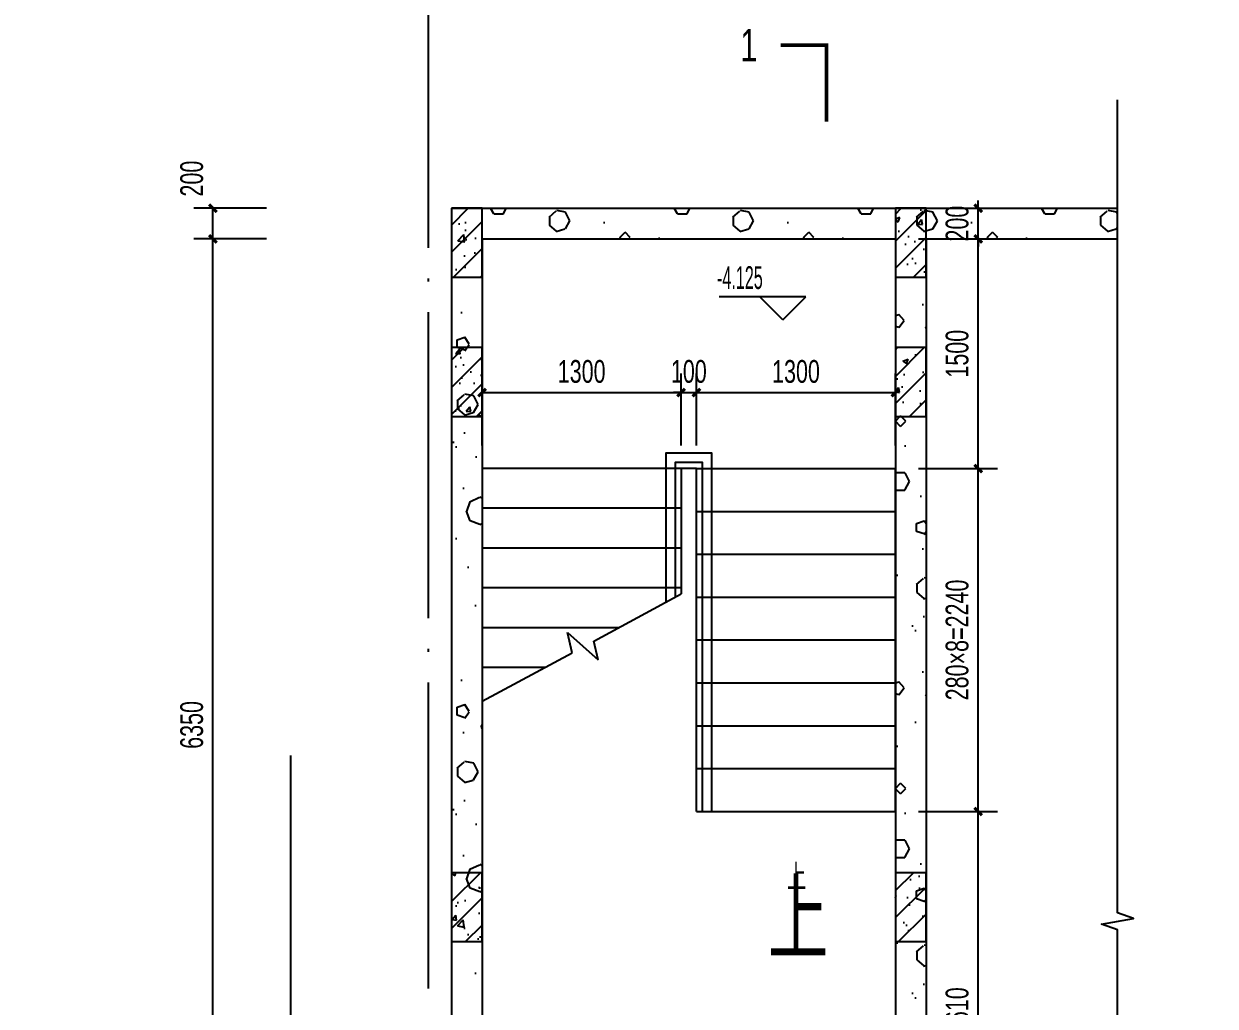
# Model space of a CAD drawing. Extents: x -26219 to 315419, y -160410 to -120810.
# Drawn here: x 247967 to 255749, y -133882 to -127465 of the extents above; entities that cross this region are included whole.
import ezdxf
from ezdxf.xclip import XClip

# ---------------------------------------------------------------- set-up
doc = ezdxf.new("R2010")
doc.units = 0
doc.header["$LTSCALE"] = 1000
doc.header["$MEASUREMENT"] = 0
doc.header["$XCLIPFRAME"] = 0
doc.linetypes.add('104-14# 核心筒$2$DOTE', pattern=[2.42, 2, -0.2, 0.02, -0.2])
doc.linetypes.add('104-14# 核心筒$3$DOTE', pattern=[2.42, 2, -0.2, 0.02, -0.2])
for name, color, linetype in [('01-标注_尺寸', 124, 'Continuous'), ('01-标注_标高', 200, 'Continuous'), ('01-标注_符号', 200, 'Continuous'), ('02-TEXT_标注', 130, 'Continuous'), ('05-填充_天正', 26, 'Continuous'), ('104-13#14# B1核心筒$0$05-填充_天正', 26, 'Continuous'), ('104-13#14# B1核心筒$0$104-13#14# B1核心筒$0$A-E_栏杆', 232, 'Continuous'), ('104-13#14# B1核心筒$0$A_STR-砌块墙', 121, 'Continuous'), ('104-13#14# B1核心筒$0$PUB_TEXT', 7, 'Continuous'), ('104-13#14# B1核心筒$1$A-E_电梯', 171, 'Continuous'), ('104-14# 核心筒$2$A_AXIS-轴线', 36, '104-14# 核心筒$2$DOTE'), ('104-14# 核心筒$3$A_AXIS-轴线', 36, '104-14# 核心筒$3$DOTE'), ('A_STR-砼柱', 51, 'Continuous')]:
    doc.layers.add(name, color=color, linetype=linetype)
doc.styles.add('104-13#14# B1核心筒$0$_TCH_DIM', font='ROS1', dxfattribs={"width": 0.8, "bigfont": 'JD'})
doc.styles.add('_TCH_DIM', font='ros.shx', dxfattribs={"width": 0.75, "bigfont": 'jd.shx'})
doc.styles.add('_TCH_DIM_T3', font='ros.shx', dxfattribs={"width": 0.705882, "bigfont": 'jd.shx'})
doc.styles.add('_TCH_LABEL', font='ros.shx', dxfattribs={"bigfont": 'jd.shx'})
doc.dimstyles.new('_TCH_ARCH&&50', dxfattribs={"dimtxt": 148.75, "dimasz": 50, "dimexe": 125, "dimexo": 150, "dimgap": 63.125, "dimtad": 1, "dimdec": 0, "dimzin": 0, "dimdsep": 46, "dimtxsty": '_TCH_DIM_T3', "dimblk": 'ARCHTICK', "dimcen": 0.09, "dimclrt": 7, "dimazin": 2, "dimtfac": 1, "dimtdec": 0, "dimtix": 1, "dimtmove": 2, "dimatfit": 3, "dimfxl": 0, "dimtolj": 1, "dimtzin": 0, "dimarcsym": 0})
pattern_1 = [(0, (354, -366), (600, 1200), [0, -1200]), (0, (-348, -528), (600, 1200), [0, -1200]), (0, (42, -540), (600, 1200), [0, -1200]), (0, (468, -186), (600, 1200), [0, -1200]), (0, (-30, -600), (600, 1200), [0, -1200]), (0, (588, 570), (600, 1200), [0, -1200]), (0, (222, 474), (600, 1200), [0, -1200]), (0, (414, 324), (600, 1200), [0, -1200]), (0, (-564, 300), (600, 1200), [0, -1200]), (0, (24, 246), (600, 1200), [0, -1200]), (0, (-204, -60), (600, 1200), [0, -1200]), (0, (-192, -510), (600, 1200), [0, -1200]), (0, (258, -558), (600, 1200), [0, -1200]), (0, (588, -30), (600, 1200), [0, -1200]), (0, (-534, -216), (600, 1200), [0, -1200]), (0, (-432, -12), (600, 1200), [0, -1200]), (0, (36, -96), (600, 1200), [0, -1200]), (0, (-132, -270), (600, 1200), [0, -1200]), (0, (-228, 126), (600, 1200), [0, -1200]), (0, (-78, 576), (600, 1200), [0, -1200]), (0, (-486, -468), (600, 1200), [0, -1200]), (0, (174, 330), (600, 1200), [0, -1200]), (0, (-384, 348), (600, 1200), [0, -1200]), (0, (-480, 504), (600, 1200), [0, -1200]), (130.601294, (514.286, 194.286), (-2999.999967, 3600.000016), [52.683, -22074.222]), (18.43495, (428.57, 217.14), (2999.99999, 1200), [54.2105, -7535.256]), (90, (428.6, 165.7), (600, 1200), [51.4286, -2348.571]), (161.56505, (480, 148.57), (-3000.00002, 1199.99991), [54.2105, -7535.256]), (53.1301, (480, 148.57), (600, 1200), [57.143, -5942.857]), (135, (525.7, -462.86), (-600.0001, 1199.9999), [48.487, -3345.625]), (45, (457.14, -462.86), (600, 1200), [48.487, -3345.625]), (135, (491.43, -497.14), (-600.0001, 1199.9999), [48.487, -3345.625]), (45, (491.43, -497.14), (600, 1200), [48.487, -3345.625]), (116.56505, (-51.4, 342.9), (-0.0001, 2400), [63.888, -1277.753]), (180, (-80, 400), (-600, 1200), [68.5714, -1131.4285]), (63.43495, (-177.1, 342.9), (5e-06, 2400), [63.888, -1277.753]), (116.56505, (-148.6, 285.7), (-0.0001, 2400), [63.888, -1277.753]), (0, (-148.6, 285.7), (600, 1200), [68.5714, -1131.4285]), (63.43495, (-80, 285.7), (5e-06, 2400), [63.888, -1277.753]), (107.102728, (400, -62.857), (-1799.999931, 6000.00001), [77.723, -32565.805]), (143.972626, (377.14, 11.43), (-11399.999855, 8399.99999), [77.723, -16244.04]), (180, (314.3, 57.1), (-600, 1200), [74.286, -1125.714]), (36.027373, (177.14, 11.43), (11399.999916, 8399.99991), [77.723, -16244.04]), (71.56505, (154.29, -57.14), (1800, 5999.99999), [72.281, -7517.1856]), (107.102728, (177.143, -131.43), (-1799.999931, 6000.00001), [77.723, -32565.805]), (143.972626, (240, -177.14), (-11399.999855, 8399.99999), [77.723, -16244.04]), (0, (240, -177.1), (600, 1200), [74.286, -1125.714]), (36.027373, (314.29, -177.14), (11399.999916, 8399.99991), [77.723, -16244.04]), (71.56505, (377.14, -131.43), (1800, 5999.99999), [72.281, -7517.1856]), (150.25512, (411.43, 497.14), (-1800, 1199.99999), [46.07, -9628.639]), (90, (371.4, 474.3), (600, 1200), [45.714, -2354.2855]), (29.74488, (371.43, 474.29), (1800, 1200), [46.07, -9628.639]), (116.56505, (131.4, -354.3), (-0.0001, 2400), [63.888, -1277.753]), (168.69007, (102.86, -297.14), (-5400.000004, 1199.99997), [58.2745, -12179.371]), (41.185925, (0, -325.714), (14999.999909, 13199.999885), [60.744, -25451.604]), (90, (0, -382.86), (600, 1200), [57.143, -2342.857]), (138.814074, (45.714, -422.857), (-14999.999733, 13200.000084), [60.744, -25451.604]), (16.699244, (45.714, -422.857), (19799.999851, 5999.999937), [59.659, -24997.075]), (60.945396, (102.86, -405.714), (599.999998, 1199.99999), [58.832, -24650.679]), (109.983106, (-371.43, 148.57), (-3000.000011, 8399.999978), [66.884, -28024.395]), (155.556045, (-394.286, 211.43), (-7800.00003, 3599.999925), [69.046, -28930.263]), (24.443955, (-520, 211.43), (7800.000004, 3599.999983), [69.046, -28930.263]), (70.016893, (-542.857, 148.57), (3000.000009, 8399.999979), [66.884, -28024.395]), (109.983106, (-520, 85.714), (-3000.000011, 8399.999978), [66.884, -28024.395]), (160.01689, (-457.14, 62.86), (-3000, 1199.999945), [66.884, -13978.755]), (19.983107, (-457.14, 62.86), (2999.999984, 1200), [66.884, -13978.755]), (70.016893, (-394.286, 85.714), (3000.000009, 8399.999979), [66.884, -28024.395]), (122.00538, (74.29, 40), (-600.00008, 1199.99994), [53.9085, -11266.868]), (18.43495, (-5.71, 68.57), (2999.99999, 1200), [54.2105, -7535.256]), (90, (-5.7, 17.14), (600, 1200), [51.4286, -2348.571]), (161.56505, (45.71, 0), (-3000.00002, 1199.99991), [54.2105, -7535.256]), (54.46232, (45.714, 0), (4199.999994, 5999.99999), [49.156, -20596.423]), (116.56505, (-274.3, -251.4), (-0.0001, 2400), [63.888, -1277.753]), (180, (-302.9, -194.3), (-600, 1200), [62.857, -1137.143]), (59.036243, (-400, -251.43), (600, 1199.999994), [66.6395, -13927.644]), (120.963756, (-365.71, -308.57), (-600.00008, 1199.999945), [66.6395, -13927.644]), (0, (-365.7, -308.6), (600, 1200), [62.857, -1137.143]), (63.43495, (-302.9, -308.6), (5e-06, 2400), [63.888, -1277.753])]
pattern_2 = [(45, (0, 0), (-88.38835, 88.38835), []), (50, (0, 0), (358.6301, -31.37607), [37.5, -412.5]), (355, (0, 0), (-69.37567, 376.09607), [30, -330]), (100.4514, (29.9, -2.6), (289.2547, 344.71977), [31.8701, -350.57106]), (46.1842, (0, 100), (533.6205, -82.7595), [56.25, -618.75]), (96.6356, (44.47, 93.1), (467.3314, 487.0589), [47.8051, -525.8565]), (351.1842, (0, 100), (467.331, 487.0593), [45, -495]), (21, (50, 75), (298.45353, -201.30945), [37.5, -412.5]), (326, (50, 75), (121.65767, 362.575), [30, -330]), (71.4514, (74.87, 58.22), (420.1113, 161.26525), [31.8701, -350.57106]), (37.5, (0, 0), (6.07993, 166.446927), [0, -326, 0, -335, 0, -331.25]), (7.5, (0, 0), (131.53477, 197.20586), [0, -191, 0, -318.5, 0, -126.25]), (327.5, (-111.5, 0), (266.91122, -11.277436), [0, -125, 0, -390, 0, -517.5]), (317.5, (-161.5, 0), (291.59308, 50.0525), [0, -162.5, 0, -259, 0, -367.5])]

# ---------------------------------------------------------------- blocks, each defined once
blk = doc.blocks.new('104-13#14# B1核心筒')
at = {"layer": '104-13#14# B1核心筒$0$05-填充_天正'}
h = blk.add_hatch(dxfattribs=at)
h.set_pattern_fill('加气混凝土', color=256, scale=100, style=0)
h.set_pattern_definition(pattern_1)
h.paths.add_polyline_path([(167650, 2799.9), (167850, 2799.9), (167850, 7950), (167650, 8150)])
h = blk.add_hatch(dxfattribs=at)
h.set_pattern_fill('加气混凝土', color=256, scale=100, style=0)
h.set_pattern_definition(pattern_1)
h.paths.add_polyline_path([(167650, 8150), (167850, 7950), (170550, 7950), (170650, 8016.7), (170650, 8150)])
h = blk.add_hatch(dxfattribs=at)
h.set_pattern_fill('加气混凝土', color=256, scale=100, style=0)
h.set_pattern_definition(pattern_1)
h.paths.add_polyline_path([(170650, 8016.7), (170750, 7950), (180299.9, 7950), (180366.5, 8050), (180299.9, 8150), (170650, 8150)])
h = blk.add_hatch(dxfattribs=at)
h.set_pattern_fill('加气混凝土', color=256, scale=100, style=0)
h.set_pattern_definition(pattern_1)
h.paths.add_polyline_path([(170650, 8016.7), (170550, 7950), (170550, 1400), (170650, 1300), (170750, 1400), (170750, 7950)])
at = {"layer": '104-13#14# B1核心筒$0$104-13#14# B1核心筒$0$A-E_栏杆'}
for points in [[(169350, 4210), (169350, 6550), (169050, 6550), (169050, 5576.7)], [(169290, 4210), (169290, 6490), (169110, 6490), (169110, 5609.1)]]:
    blk.add_lwpolyline(points, dxfattribs=at)
at = {"layer": '104-13#14# B1核心筒$0$A_STR-砌块墙'}
for p, q in [((167650, 8150), (167650, 2799.9)), ((167650, 8150), (170650, 8150)), ((170650, 8150), (180299.9, 8150)), ((167850, 7950), (167850, 2799.9)), ((167850, 7950), (170550, 7950)), ((170550, 7950), (170550, 1400)), ((170750, 7950), (170750, 1400)), ((170750, 7950), (180299.9, 7950))]:
    blk.add_line(p, q, dxfattribs=at)
at = {"layer": '104-13#14# B1核心筒$1$A-E_电梯'}
for p, q in [((167850, 6450), (167850, 4929.3)), ((169150, 6450), (167850, 6450)), ((169150, 6450), (169150, 5630.7)), ((169250, 4210), (169250, 6450)), ((169250, 6450), (170550, 6450)), ((170550, 4210), (170550, 6450)), ((169150, 6190), (167850, 6190)), ((169250, 6170), (170550, 6170)), ((169150, 5930), (167850, 5930)), ((169250, 5890), (170550, 5890)), ((169150, 5670), (167850, 5670)), ((168579.1, 5322.7), (169150, 5630.7)), ((169250, 5610), (170550, 5610)), ((168741, 5410), (167850, 5410)), ((168438.5, 5246.8), (168407.3, 5378.2)), ((168407.3, 5378.2), (168608.3, 5199.4)), ((168608.3, 5199.4), (168579.1, 5322.7)), ((169250, 5330), (170550, 5330)), ((167850, 4929.3), (168438.5, 5246.8)), ((168259, 5150), (167850, 5150)), ((169250, 5050), (170550, 5050)), ((169250, 4770), (170550, 4770)), ((169250, 4490), (170550, 4490)), ((169250, 4210), (170550, 4210))]:
    blk.add_line(p, q, dxfattribs=at)
blk.add_lwpolyline([(169250, 4210), (169250, 6450), (169150, 6450), (169150, 5630.7)], dxfattribs=at)
at = {"layer": '104-13#14# B1核心筒$0$PUB_TEXT', "style": '104-13#14# B1核心筒$0$_TCH_DIM', "width": 0.8}
blk.add_text('上', height=520.9, dxfattribs=at).set_placement((169716, 3239.1))
blk = doc.blocks.new('104-14# 核心筒')
at = {"layer": '104-14# 核心筒$2$A_AXIS-轴线'}
for p, q in [((-9370.1, 105800), (120259.9, 105800)), ((104400, 54018.4), (104400, -8545.1))]:
    blk.add_line(p, q, dxfattribs=at)
blk = doc.blocks.new('_ArchTick')
at = {"color": 0, "linetype": 'ByBlock', "const_width": 0.4}
blk.add_lwpolyline([(-0.5, -0.5), (0.5, 0.5)], dxfattribs=at)
blk = doc.blocks.new('*D625')
at = {"layer": '01-标注_尺寸', "color": 0, "lineweight": -2, "transparency": 16777216}
for p, q in [((249553.2, -128869.8), (249076.7, -128869.8)), ((249201.7, -135219.9), (249201.7, -128869.8)), ((249553.2, -135219.9), (249076.7, -135219.9))]:
    blk.add_line(p, q, dxfattribs=at)
at = {"layer": 'Defpoints', "color": 0, "transparency": 16777216}
for p in [(249201.7, -128869.8), (249703.2, -128869.8), (249703.2, -135219.9)]:
    blk.add_point(p, dxfattribs=at)
at = {"layer": '01-标注_尺寸', "color": 0, "lineweight": -2, "transparency": 16777216, "xscale": 50, "yscale": 50, "zscale": 50}
for p, rotation in [((249201.7, -128869.8), 90), ((249201.7, -135219.9), 270)]:
    blk.add_blockref('_ArchTick', p, dxfattribs=dict(at, rotation=rotation))
at = {"layer": '01-标注_尺寸', "color": 7, "transparency": 16777216, "insert": (249064.2, -132044.8), "char_height": 148.75, "attachment_point": 5, "rotation": 90, "style": '_TCH_DIM_T3'}
blk.add_mtext('\\A1;6350', dxfattribs=at)
blk = doc.blocks.new('*D626')
at = {"layer": '01-标注_尺寸', "color": 0, "lineweight": -2, "transparency": 16777216}
for p, q in [((249553.2, -128669.8), (249076.7, -128669.8)), ((249201.7, -128869.8), (249201.7, -128669.8)), ((249553.2, -128869.8), (249076.7, -128869.8))]:
    blk.add_line(p, q, dxfattribs=at)
at = {"layer": 'Defpoints', "color": 0, "transparency": 16777216}
for p in [(249201.7, -128669.8), (249703.2, -128669.8), (249703.2, -128869.8)]:
    blk.add_point(p, dxfattribs=at)
at = {"layer": '01-标注_尺寸', "color": 0, "lineweight": -2, "transparency": 16777216, "xscale": 50, "yscale": 50, "zscale": 50}
for p, rotation in [((249201.7, -128669.8), 90), ((249201.7, -128869.8), 270)]:
    blk.add_blockref('_ArchTick', p, dxfattribs=dict(at, rotation=rotation))
at = {"layer": '01-标注_尺寸', "color": 7, "transparency": 16777216, "insert": (249064.2, -128475.8), "char_height": 148.75, "attachment_point": 5, "rotation": 90, "style": '_TCH_DIM_T3'}
blk.add_mtext('\\A1;200', dxfattribs=at)
blk = doc.blocks.new('*D633')
at = {"layer": '01-标注_尺寸', "color": 0, "lineweight": -2, "transparency": 16777216}
for p, q in [((252360.6, -130219.8), (252360.6, -129748.9)), ((253660.6, -130219.8), (253660.6, -129748.9)), ((252360.6, -129873.9), (253660.6, -129873.9))]:
    blk.add_line(p, q, dxfattribs=at)
at = {"layer": 'Defpoints', "color": 0, "transparency": 16777216}
for p in [(253660.6, -129873.9), (252360.6, -130369.8), (253660.6, -130369.8)]:
    blk.add_point(p, dxfattribs=at)
at = {"layer": '01-标注_尺寸', "color": 0, "lineweight": -2, "transparency": 16777216, "xscale": 50, "yscale": 50, "zscale": 50, "rotation": 180}
blk.add_blockref('_ArchTick', (252360.6, -129873.9), dxfattribs=at)
at = {"layer": '01-标注_尺寸', "color": 0, "lineweight": -2, "transparency": 16777216, "xscale": 50, "yscale": 50, "zscale": 50}
blk.add_blockref('_ArchTick', (253660.6, -129873.9), dxfattribs=at)
at = {"layer": '01-标注_尺寸', "color": 7, "transparency": 16777216, "insert": (253010.6, -129736.4), "char_height": 148.75, "attachment_point": 5, "style": '_TCH_DIM_T3'}
blk.add_mtext('\\A1;1300', dxfattribs=at)
blk = doc.blocks.new('*D634')
at = {"layer": '01-标注_尺寸', "color": 0, "lineweight": -2, "transparency": 16777216}
for p, q in [((252260.6, -130219.8), (252260.6, -129748.9)), ((252360.6, -130219.8), (252360.6, -129748.9)), ((252260.6, -129873.9), (252210.6, -129873.9)), ((252260.6, -129873.9), (252360.6, -129873.9)), ((252360.6, -129873.9), (252410.6, -129873.9))]:
    blk.add_line(p, q, dxfattribs=at)
at = {"layer": 'Defpoints', "color": 0, "transparency": 16777216}
for p in [(252360.6, -129873.9), (252260.6, -130369.8), (252360.6, -130369.8)]:
    blk.add_point(p, dxfattribs=at)
at = {"layer": '01-标注_尺寸', "color": 0, "lineweight": -2, "transparency": 16777216, "xscale": 50, "yscale": 50, "zscale": 50}
blk.add_blockref('_ArchTick', (252260.6, -129873.9), dxfattribs=at)
at = {"layer": '01-标注_尺寸', "color": 0, "lineweight": -2, "transparency": 16777216, "xscale": 50, "yscale": 50, "zscale": 50, "rotation": 180}
blk.add_blockref('_ArchTick', (252360.6, -129873.9), dxfattribs=at)
at = {"layer": '01-标注_尺寸', "color": 7, "transparency": 16777216, "insert": (252310.6, -129736.4), "char_height": 148.75, "attachment_point": 5, "style": '_TCH_DIM_T3'}
blk.add_mtext('\\A1;100', dxfattribs=at)
blk = doc.blocks.new('*D635')
at = {"layer": '01-标注_尺寸', "color": 0, "lineweight": -2, "transparency": 16777216}
for p, q in [((250960.6, -130219.8), (250960.6, -129748.9)), ((252260.6, -130219.8), (252260.6, -129748.9)), ((250960.6, -129873.9), (252260.6, -129873.9))]:
    blk.add_line(p, q, dxfattribs=at)
at = {"layer": 'Defpoints', "color": 0, "transparency": 16777216}
for p in [(252260.6, -129873.9), (250960.6, -130369.8), (252260.6, -130369.8)]:
    blk.add_point(p, dxfattribs=at)
at = {"layer": '01-标注_尺寸', "color": 0, "lineweight": -2, "transparency": 16777216, "xscale": 50, "yscale": 50, "zscale": 50, "rotation": 180}
blk.add_blockref('_ArchTick', (250960.6, -129873.9), dxfattribs=at)
at = {"layer": '01-标注_尺寸', "color": 0, "lineweight": -2, "transparency": 16777216, "xscale": 50, "yscale": 50, "zscale": 50}
blk.add_blockref('_ArchTick', (252260.6, -129873.9), dxfattribs=at)
at = {"layer": '01-标注_尺寸', "color": 7, "transparency": 16777216, "insert": (251610.6, -129736.4), "char_height": 148.75, "attachment_point": 5, "style": '_TCH_DIM_T3'}
blk.add_mtext('\\A1;1300', dxfattribs=at)
blk = doc.blocks.new('*D638')
at = {"layer": '01-标注_尺寸', "color": 0, "lineweight": -2, "transparency": 16777216}
for p, q in [((253810.6, -132609.8), (254326, -132609.8)), ((254201, -135219.9), (254201, -132609.8)), ((253810.6, -135219.9), (254326, -135219.9))]:
    blk.add_line(p, q, dxfattribs=at)
at = {"layer": 'Defpoints', "color": 0, "transparency": 16777216}
for p in [(253660.6, -132609.8), (254201, -132609.8), (253660.6, -135219.9)]:
    blk.add_point(p, dxfattribs=at)
at = {"layer": '01-标注_尺寸', "color": 0, "lineweight": -2, "transparency": 16777216, "xscale": 50, "yscale": 50, "zscale": 50}
for p, rotation in [((254201, -132609.8), 90), ((254201, -135219.9), 270)]:
    blk.add_blockref('_ArchTick', p, dxfattribs=dict(at, rotation=rotation))
at = {"layer": '01-标注_尺寸', "color": 7, "transparency": 16777216, "insert": (254063.5, -133914.8), "char_height": 148.75, "attachment_point": 5, "rotation": 90, "style": '_TCH_DIM_T3'}
blk.add_mtext('\\A1;2610', dxfattribs=at)
blk = doc.blocks.new('*D639')
at = {"layer": '01-标注_尺寸', "color": 0, "lineweight": -2, "transparency": 16777216}
for p, q in [((253810.6, -130369.8), (254326, -130369.8)), ((254201, -132609.8), (254201, -130369.8)), ((253810.6, -132609.8), (254326, -132609.8))]:
    blk.add_line(p, q, dxfattribs=at)
at = {"layer": 'Defpoints', "color": 0, "transparency": 16777216}
for p in [(253660.6, -130369.8), (254201, -130369.8), (253660.6, -132609.8)]:
    blk.add_point(p, dxfattribs=at)
at = {"layer": '01-标注_尺寸', "color": 0, "lineweight": -2, "transparency": 16777216, "xscale": 50, "yscale": 50, "zscale": 50}
for p, rotation in [((254201, -130369.8), 90), ((254201, -132609.8), 270)]:
    blk.add_blockref('_ArchTick', p, dxfattribs=dict(at, rotation=rotation))
at = {"layer": '01-标注_尺寸', "color": 7, "transparency": 16777216, "insert": (254063.5, -131489.8), "char_height": 148.75, "attachment_point": 5, "rotation": 90, "style": '_TCH_DIM_T3'}
blk.add_mtext('\\A1;280×8=2240', dxfattribs=at)
blk = doc.blocks.new('*D640')
at = {"layer": '01-标注_尺寸', "color": 0, "lineweight": -2, "transparency": 16777216}
for p, q in [((253810.6, -128869.8), (254326, -128869.8)), ((254201, -130369.8), (254201, -128869.8)), ((253810.6, -130369.8), (254326, -130369.8))]:
    blk.add_line(p, q, dxfattribs=at)
at = {"layer": 'Defpoints', "color": 0, "transparency": 16777216}
for p in [(253660.6, -128869.8), (254201, -128869.8), (253660.6, -130369.8)]:
    blk.add_point(p, dxfattribs=at)
at = {"layer": '01-标注_尺寸', "color": 0, "lineweight": -2, "transparency": 16777216, "xscale": 50, "yscale": 50, "zscale": 50}
for p, rotation in [((254201, -128869.8), 90), ((254201, -130369.8), 270)]:
    blk.add_blockref('_ArchTick', p, dxfattribs=dict(at, rotation=rotation))
at = {"layer": '01-标注_尺寸', "color": 7, "transparency": 16777216, "insert": (254063.5, -129619.8), "char_height": 148.75, "attachment_point": 5, "rotation": 90, "style": '_TCH_DIM_T3'}
blk.add_mtext('\\A1;1500', dxfattribs=at)
blk = doc.blocks.new('*D641')
at = {"layer": '01-标注_尺寸', "color": 0, "lineweight": -2, "transparency": 16777216}
for p, q in [((254201, -128669.8), (254201, -128619.8)), ((253810.6, -128669.8), (254326, -128669.8)), ((254201, -128869.8), (254201, -128669.8)), ((253810.6, -128869.8), (254326, -128869.8)), ((254201, -128869.8), (254201, -128919.8))]:
    blk.add_line(p, q, dxfattribs=at)
at = {"layer": 'Defpoints', "color": 0, "transparency": 16777216}
for p in [(253660.6, -128669.8), (254201, -128669.8), (253660.6, -128869.8)]:
    blk.add_point(p, dxfattribs=at)
at = {"layer": '01-标注_尺寸', "color": 0, "lineweight": -2, "transparency": 16777216, "xscale": 50, "yscale": 50, "zscale": 50}
for p, rotation in [((254201, -128669.8), 270), ((254201, -128869.8), 90)]:
    blk.add_blockref('_ArchTick', p, dxfattribs=dict(at, rotation=rotation))
at = {"layer": '01-标注_尺寸', "color": 7, "transparency": 16777216, "insert": (254063.5, -128769.8), "char_height": 148.75, "attachment_point": 5, "rotation": 90, "style": '_TCH_DIM_T3'}
blk.add_mtext('\\A1;200', dxfattribs=at)

msp = doc.modelspace()

# ---------------------------------------------------------------- hatches: boundary and pattern name
at = {"layer": '05-填充_天正'}
h = msp.add_hatch(dxfattribs=at)
h.set_pattern_fill('钢筋混凝土', color=256, scale=50, style=0)
h.set_pattern_definition(pattern_2)
h.paths.add_polyline_path([(250760.6, -129119.9), (250960.6, -129119.9), (250960.6, -128669.9), (250760.6, -128669.9)])
h = msp.add_hatch(dxfattribs=at)
h.set_pattern_fill('钢筋混凝土', color=256, scale=50, style=0)
h.set_pattern_definition(pattern_2)
h.paths.add_polyline_path([(253660.6, -129119.9), (253860.6, -129119.9), (253860.6, -128669.9), (253660.6, -128669.9)])
h = msp.add_hatch(dxfattribs=at)
h.set_pattern_fill('钢筋混凝土', color=256, scale=50, style=0)
h.set_pattern_definition(pattern_2)
h.paths.add_polyline_path([(250760.6, -130029.9), (250960.6, -130029.9), (250960.6, -129579.9), (250760.6, -129579.9)])
h = msp.add_hatch(dxfattribs=at)
h.set_pattern_fill('钢筋混凝土', color=256, scale=50, style=0)
h.set_pattern_definition(pattern_2)
h.paths.add_polyline_path([(253660.6, -130029.9), (253860.6, -130029.9), (253860.6, -129579.9), (253660.6, -129579.9)])
h = msp.add_hatch(dxfattribs=at)
h.set_pattern_fill('钢筋混凝土', color=256, scale=50, style=0)
h.set_pattern_definition(pattern_2)
h.paths.add_polyline_path([(250760.6, -133459.9), (250960.6, -133459.9), (250960.6, -133009.9), (250760.6, -133009.9)])
h = msp.add_hatch(dxfattribs=at)
h.set_pattern_fill('钢筋混凝土', color=256, scale=50, style=0)
h.set_pattern_definition(pattern_2)
h.paths.add_polyline_path([(253660.6, -133459.9), (253860.6, -133459.9), (253860.6, -133009.9), (253660.6, -133009.9)])

# ---------------------------------------------------------------- linework, layer by layer
msp.add_lwpolyline([(252400.6, -130369.8), (252460.6, -130369.8)])
at = {"layer": '01-标注_标高'}
for p, q in [((253074.2, -129249.2), (252509.9, -129249.2)), ((252924.2, -129399.2), (252774.2, -129249.2)), ((252924.2, -129399.2), (253074.2, -129249.2))]:
    msp.add_line(p, q, dxfattribs=at)
at = {"layer": '01-标注_符号', "const_width": 25}
msp.add_lwpolyline([(253209.6, -128104.3), (253209.6, -127604.3), (252909.6, -127604.3)], dxfattribs=at)
at = {"layer": '01-标注_符号'}
for points in [[(255110.6, -138693.8), (255110.6, -133384.1), (255005.6, -133345.9), (255215.6, -133308.9), (255110.6, -133271.6), (255110.6, -127962)], [(249710.6, -138693.8), (249710.6, -135525.5), (249605.6, -135487.3), (249815.6, -135450.3), (249710.6, -135413), (249710.6, -132244.8)]]:
    msp.add_lwpolyline(points, dxfattribs=at)
msp.add_lwpolyline([(253010.6, -132898.2, 0, 0, 0), (253010.6, -129544.8, 0, 0, 0), (251610.6, -129544.8, 0, 0, 0), (251610.6, -131109.8, 40, 0, 0), (251610.6, -131259.8, 0, 0, 0)], format="xyseb", dxfattribs=at)
at = {"layer": '104-14# 核心筒$3$A_AXIS-轴线'}
msp.add_line((250610.6, -138607.5), (250610.6, -127385.8), dxfattribs=at)
at = {"layer": 'A_STR-砼柱'}
for p, q in [((250960.6, -128669.9), (250760.6, -128669.9)), ((250760.6, -128669.9), (250760.6, -129119.9)), ((250960.6, -129119.9), (250960.6, -128669.9)), ((253860.6, -128669.9), (253660.6, -128669.9)), ((253660.6, -128669.9), (253660.6, -129119.9)), ((253860.6, -129119.9), (253860.6, -128669.9)), ((250760.6, -129119.9), (250960.6, -129119.9)), ((253660.6, -129119.9), (253860.6, -129119.9)), ((250960.6, -129579.9), (250760.6, -129579.9)), ((250760.6, -129579.9), (250760.6, -130029.9)), ((250960.6, -130029.9), (250960.6, -129579.9)), ((253860.6, -129579.9), (253660.6, -129579.9)), ((253660.6, -129579.9), (253660.6, -130029.9)), ((253860.6, -130029.9), (253860.6, -129579.9)), ((250760.6, -130029.9), (250960.6, -130029.9)), ((253660.6, -130029.9), (253860.6, -130029.9)), ((250960.6, -133009.9), (250760.6, -133009.9)), ((250760.6, -133009.9), (250760.6, -133459.9)), ((250960.6, -133459.9), (250960.6, -133009.9)), ((253860.6, -133009.9), (253660.6, -133009.9)), ((253660.6, -133009.9), (253660.6, -133459.9)), ((253860.6, -133459.9), (253860.6, -133009.9)), ((250760.6, -133459.9), (250960.6, -133459.9)), ((253660.6, -133459.9), (253860.6, -133459.9))]:
    msp.add_line(p, q, dxfattribs=at)

# ---------------------------------------------------------------- block references
ref = msp.add_blockref('104-13#14# B1核心筒', (83110.6, -136819.8))
XClip(ref).set_block_clipping_path([(166599.9946633652, -1823.14907876), (171999.9946633652, 8745.6171003908)])
ref = msp.add_blockref('104-14# 核心筒', (243788.7, -236343.4))
XClip(ref).set_block_clipping_path([(32000, 95800), (42400, 107298.7390783391)])
ref = msp.add_blockref('104-14# 核心筒', (150626, -164550))
XClip(ref).set_block_clipping_path([(94550.0000000024, 12139.8027840568), (105750.0000113929, 22499.9999875159)])

# ---------------------------------------------------------------- texts
at = {"layer": '02-TEXT_标注'}
for s, height, style, width, p in [('1', 212.5, '_TCH_LABEL', 0.705882, (252647.1, -127710.6)), ('-4.125', 148.75, '_TCH_DIM', 0.529412, (252494.9, -129196.7)), ('上', 173.6, '_TCH_DIM', 0.75, (252953.1, -133125.7))]:
    msp.add_text(s, height=height, dxfattribs=dict(at, style=style, width=width)).set_placement(p)

# ---------------------------------------------------------------- dimensions: what is measured, and where the dimension line sits
at = {"layer": '01-标注_尺寸'}
dim = msp.add_linear_dim(base=(249201.7, -128669.8), p1=(249703.2, -128869.8), p2=(249703.2, -128669.8), angle=90, dimstyle='_TCH_ARCH&&50', dxfattribs=at)
dim.commit()
dim.dimension.update_dxf_attribs({"geometry": '*D626', "text_midpoint": (249064.2, -128475.8), "dimtype": 161})
for p1, p2, distance, picture, middle in [((253660.6, -128869.8), (253660.6, -128669.8), -540.4, '*D641', (254063.5, -128769.8)), ((249703.2, -135219.9), (249703.2, -128869.8), 501.6, '*D625', (249064.2, -132044.8)), ((253660.6, -130369.8), (253660.6, -128869.8), -540.4, '*D640', (254063.5, -129619.8)), ((250960.6, -130369.8), (252260.6, -130369.8), 495.9, '*D635', (251610.6, -129736.4)), ((252260.6, -130369.8), (252360.6, -130369.8), 495.9, '*D634', (252310.6, -129736.4)), ((252360.6, -130369.8), (253660.6, -130369.8), 495.9, '*D633', (253010.6, -129736.4)), ((253660.6, -135219.9), (253660.6, -132609.8), -540.4, '*D638', (254063.5, -133914.8))]:
    dim = msp.add_aligned_dim(p1=p1, p2=p2, distance=distance, dimstyle='_TCH_ARCH&&50', dxfattribs=at)
    dim.commit()
    dim.dimension.update_dxf_attribs({"geometry": picture, "text_midpoint": middle})
dim = msp.add_aligned_dim(p1=(253660.6, -132609.8), p2=(253660.6, -130369.8), distance=-540.4, text='280×8=2240', dimstyle='_TCH_ARCH&&50', dxfattribs=at)
dim.commit()
dim.dimension.update_dxf_attribs({"geometry": '*D639', "text_midpoint": (254063.5, -131489.8)})

doc.saveas('drawing.dxf')
